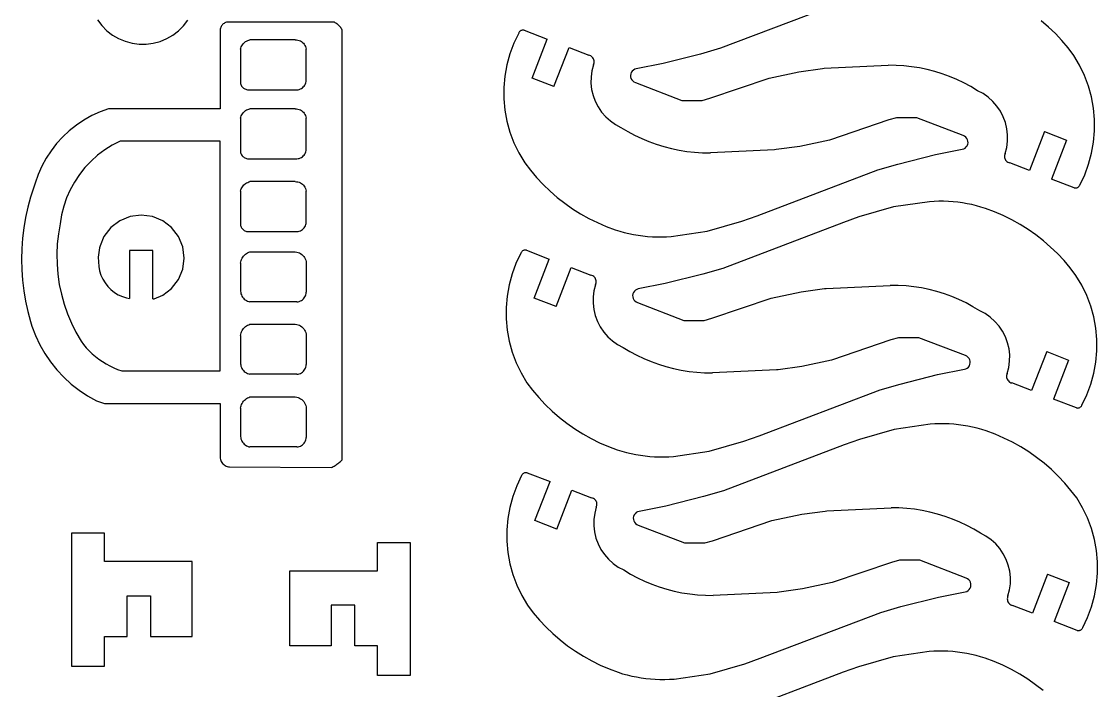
# Model space of a CAD drawing. Extents: x -3998 to 3998, y -3549 to 3549.
# Drawn here: x 1643 to 2331, y -626 to -198 of the extents above; entities that cross this region are included whole.
import ezdxf

# ---------------------------------------------------------------- set-up
doc = ezdxf.new("R2010")
doc.units = 0
doc.header["$MEASUREMENT"] = 0
doc.layers.get('0').update_dxf_attribs({"linetype": 'CONTINUOUS'})

msp = doc.modelspace()

# ---------------------------------------------------------------- linework, layer by layer
for p, q in [((2167.11, -185.4), (2089.92, -214.75)), ((1691.35, -196.63), (1694.12, -200.25)), ((1746.53, -200.29), (1749.3, -196.68)), ((1771.48, -199.51), (1771.11, -199.94)), ((1771.9, -199.12), (1771.48, -199.51)), ((1772.36, -198.78), (1771.9, -199.12)), ((1772.85, -198.49), (1772.36, -198.78)), ((1773.36, -198.25), (1772.85, -198.49)), ((1773.9, -198.07), (1773.36, -198.25)), ((1842.9, -198.07), (1773.9, -198.07)), ((1843.43, -198.35), (1842.9, -198.07)), ((1843.94, -198.66), (1843.43, -198.35)), ((1844.44, -199), (1843.94, -198.66)), ((1844.91, -199.36), (1844.44, -199)), ((1845.37, -199.75), (1844.91, -199.36)), ((2299.56, -201.14), (2294.95, -197.15)), ((1694.12, -200.25), (1697.34, -203.48)), ((1697.34, -203.48), (1700.96, -206.25)), ((1700.96, -206.25), (1704.9, -208.54)), ((1735.73, -208.56), (1739.68, -206.29)), ((1739.68, -206.29), (1743.3, -203.51)), ((1743.3, -203.51), (1746.53, -200.29)), ((1769.96, -202.51), (1769.9, -203.08)), ((1769.9, -203.08), (1769.9, -253.45)), ((1770.08, -201.95), (1769.96, -202.51)), ((1770.26, -201.41), (1770.08, -201.95)), ((1770.49, -200.89), (1770.26, -201.41)), ((1770.77, -200.4), (1770.49, -200.89)), ((1771.11, -199.94), (1770.77, -200.4)), ((1845.8, -200.16), (1845.37, -199.75)), ((1846.21, -200.6), (1845.8, -200.16)), ((1846.6, -201.06), (1846.21, -200.6)), ((1846.97, -201.53), (1846.6, -201.06)), ((1847.31, -202.03), (1846.97, -201.53)), ((1847.62, -202.54), (1847.31, -202.03)), ((1847.9, -203.07), (1847.62, -202.54)), ((1847.9, -478.07), (1847.9, -203.07)), ((1960.79, -205.02), (1957.67, -211.57)), ((1960.94, -204.69), (1960.79, -205.02)), ((1961.14, -204.38), (1960.94, -204.69)), ((1961.37, -204.1), (1961.14, -204.38)), ((1961.63, -203.85), (1961.37, -204.1)), ((1961.92, -203.63), (1961.63, -203.85)), ((1962.23, -203.44), (1961.92, -203.63)), ((1962.57, -203.3), (1962.23, -203.44)), ((1962.92, -203.2), (1962.57, -203.3)), ((1963.28, -203.14), (1962.92, -203.2)), ((1963.64, -203.12), (1963.28, -203.14)), ((1964, -203.15), (1963.64, -203.12)), ((1964.36, -203.23), (1964, -203.15)), ((1964.36, -203.23), (1978.98, -208.87)), ((2303.95, -205.37), (2299.56, -201.14)), ((2308.13, -209.81), (2303.95, -205.37)), ((1704.9, -208.54), (1709.11, -210.28)), ((1709.11, -210.28), (1713.52, -211.47)), ((1713.52, -211.47), (1718.04, -212.06)), ((1718.04, -212.06), (1722.59, -212.07)), ((1722.59, -212.07), (1727.11, -211.48)), ((1727.11, -211.48), (1731.52, -210.31)), ((1731.52, -210.31), (1735.73, -208.56)), ((1783.35, -213.89), (1783.68, -213.22)), ((1783.68, -213.22), (1784.07, -212.58)), ((1784.07, -212.58), (1784.51, -211.98)), ((1784.51, -211.98), (1785.02, -211.43)), ((1785.02, -211.43), (1785.57, -210.93)), ((1785.57, -210.93), (1786.17, -210.48)), ((1786.17, -210.48), (1786.81, -210.09)), ((1786.81, -210.09), (1787.48, -209.77)), ((1787.48, -209.77), (1788.18, -209.51)), ((1788.18, -209.51), (1788.9, -209.31)), ((1817.9, -209.31), (1788.9, -209.31)), ((1817.9, -209.31), (1818.74, -209.34)), ((1818.74, -209.34), (1819.57, -209.48)), ((1819.57, -209.48), (1820.38, -209.71)), ((1820.38, -209.71), (1821.15, -210.04)), ((1821.15, -210.04), (1821.88, -210.47)), ((1821.88, -210.47), (1822.55, -210.97)), ((1822.55, -210.97), (1823.15, -211.56)), ((1823.15, -211.56), (1823.68, -212.21)), ((1823.68, -212.21), (1824.13, -212.93)), ((1824.13, -212.93), (1824.48, -213.69)), ((1957.67, -211.57), (1955.14, -218.37)), ((1969.35, -233.79), (1978.98, -208.87)), ((2312.07, -214.47), (2308.13, -209.81)), ((1782.9, -215.31), (1783.09, -214.59)), ((1782.9, -215.31), (1782.9, -237.31)), ((1783.09, -214.59), (1783.35, -213.89)), ((1824.48, -213.69), (1824.74, -214.49)), ((1824.74, -214.49), (1824.9, -215.31)), ((1824.9, -235.31), (1824.9, -215.31)), ((1955.14, -218.37), (1953.24, -225.38)), ((1983.35, -239.19), (1992.97, -214.28)), ((1992.97, -214.28), (2005.61, -219.16)), ((2006.23, -219.34), (2005.61, -219.16)), ((2006.82, -219.62), (2006.23, -219.34)), ((2007.36, -219.98), (2006.82, -219.62)), ((2007.84, -220.42), (2007.36, -219.98)), ((2077.11, -218.4), (2053.08, -224.51)), ((2089.92, -214.75), (2077.11, -218.4)), ((2315.76, -219.31), (2312.07, -214.47)), ((2319.47, -225.55), (2315.76, -219.31)), ((1953.24, -225.38), (1951.96, -232.52)), ((2008.56, -225.26), (2007.56, -229.12)), ((2008.25, -220.93), (2007.84, -220.42)), ((2008.57, -221.49), (2008.25, -220.93)), ((2008.56, -225.26), (2008.8, -224.65)), ((2008.81, -222.09), (2008.57, -221.49)), ((2008.8, -224.65), (2008.95, -224.02)), ((2008.96, -222.72), (2008.81, -222.09)), ((2008.95, -224.02), (2009, -223.37)), ((2009, -223.37), (2008.96, -222.72)), ((2053.08, -224.51), (2035.91, -227.9)), ((2156.05, -227.55), (2197.05, -225.64)), ((2202.06, -225.71), (2197.05, -225.64)), ((2207.07, -226.01), (2202.06, -225.71)), ((2212.06, -226.55), (2207.07, -226.01)), ((2217.02, -227.34), (2212.06, -226.55)), ((2322.61, -232.09), (2319.47, -225.55)), ((1951.96, -232.52), (1951.32, -239.75)), ((1983.35, -239.19), (1969.35, -233.79)), ((2007.03, -233.08), (2006.98, -237.08)), ((2007.56, -229.12), (2007.03, -233.08)), ((2032.41, -231.09), (2032.24, -232.07)), ((2032.24, -232.07), (2032.29, -233.06)), ((2032.29, -233.06), (2032.55, -234.02)), ((2032.79, -230.17), (2032.41, -231.09)), ((2033.36, -229.35), (2032.79, -230.17)), ((2034.1, -228.69), (2033.36, -229.35)), ((2034.96, -228.19), (2034.1, -228.69)), ((2035.91, -227.9), (2034.96, -228.19)), ((2082.93, -246.72), (2120.91, -233.8)), ((2120.91, -233.8), (2139.92, -229.75)), ((2139.92, -229.75), (2154.96, -227.66)), ((2154.96, -227.66), (2156.05, -227.55)), ((2221.93, -228.36), (2217.02, -227.34)), ((2226.79, -229.61), (2221.93, -228.36)), ((2231.59, -231.1), (2226.79, -229.61)), ((2236.3, -232.81), (2231.59, -231.1)), ((2240.93, -234.75), (2236.3, -232.81)), ((2325.16, -238.89), (2322.61, -232.09)), ((1782.9, -237.31), (1783.07, -237.86)), ((1783.07, -237.86), (1783.3, -238.39)), ((1783.3, -238.39), (1783.58, -238.89)), ((1783.58, -238.89), (1783.92, -239.35)), ((1783.92, -239.35), (1784.31, -239.78)), ((1784.31, -239.78), (1784.73, -240.16)), ((1784.73, -240.16), (1785.2, -240.49)), ((1785.2, -240.49), (1785.7, -240.77)), ((1785.7, -240.77), (1786.23, -241)), ((1820.43, -241.05), (1821.15, -240.78)), ((1821.15, -240.78), (1821.84, -240.42)), ((1821.84, -240.42), (1822.48, -239.99)), ((1822.48, -239.99), (1823.06, -239.47)), ((1823.06, -239.47), (1823.57, -238.89)), ((1823.57, -238.89), (1824.01, -238.25)), ((1824.01, -238.25), (1824.37, -237.56)), ((1824.37, -237.56), (1824.64, -236.84)), ((1824.64, -236.84), (1824.82, -236.08)), ((1824.82, -236.08), (1824.9, -235.31)), ((1951.32, -239.75), (1951.33, -247)), ((2006.98, -237.08), (2007.42, -241.05)), ((2032.55, -234.02), (2033.02, -234.89)), ((2033.02, -234.89), (2033.66, -235.65)), ((2033.66, -235.65), (2034.46, -236.24)), ((2034.46, -236.24), (2035.37, -236.65)), ((2035.37, -236.65), (2065.01, -248.1)), ((2245.46, -236.91), (2240.93, -234.75)), ((2249.89, -239.28), (2245.46, -236.91)), ((2254.19, -241.86), (2249.89, -239.28)), ((2327.09, -245.89), (2325.16, -238.89)), ((1786.23, -241), (1786.78, -241.16)), ((1786.78, -241.16), (1787.34, -241.27)), ((1787.34, -241.27), (1787.92, -241.31)), ((1787.92, -241.31), (1818.9, -241.31)), ((1818.9, -241.31), (1819.67, -241.23)), ((1819.67, -241.23), (1820.43, -241.05)), ((1951.33, -247), (1951.99, -254.23)), ((2007.42, -241.05), (2008.34, -244.93)), ((2008.34, -244.93), (2009.72, -248.68)), ((2078.01, -248.1), (2082.93, -246.72)), ((2257.72, -243.74), (2254.19, -241.86)), ((2260.99, -246.03), (2257.72, -243.74)), ((2263.96, -248.7), (2260.99, -246.03)), ((2328.38, -253.03), (2327.09, -245.89)), ((1698.48, -253.45), (1693.05, -255.43)), ((1769.9, -253.45), (1698.48, -253.45)), ((1786.17, -254.61), (1786.81, -254.22)), ((1786.81, -254.22), (1787.48, -253.9)), ((1787.48, -253.9), (1788.18, -253.64)), ((1788.18, -253.64), (1788.9, -253.45)), ((1817.9, -253.45), (1788.9, -253.45)), ((1817.9, -253.45), (1818.74, -253.48)), ((1818.74, -253.48), (1819.57, -253.61)), ((1819.57, -253.61), (1820.38, -253.85)), ((1820.38, -253.85), (1821.15, -254.18)), ((1821.15, -254.18), (1821.88, -254.6)), ((1951.99, -254.23), (1953.29, -261.37)), ((2009.72, -248.68), (2011.55, -252.24)), ((2011.55, -252.24), (2013.79, -255.54)), ((2065.01, -248.1), (2078.01, -248.1)), ((2266.58, -251.71), (2263.96, -248.7)), ((2268.83, -255.02), (2266.58, -251.71)), ((2329.04, -260.25), (2328.38, -253.03)), ((1682.75, -260.67), (1677.95, -263.89)), ((1687.8, -257.84), (1682.75, -260.67)), ((1693.05, -255.43), (1687.8, -257.84)), ((1782.9, -259.45), (1783.09, -258.72)), ((1782.9, -259.45), (1782.9, -281.45)), ((1783.09, -258.72), (1783.35, -258.02)), ((1783.35, -258.02), (1783.68, -257.35)), ((1783.68, -257.35), (1784.07, -256.71)), ((1784.07, -256.71), (1784.51, -256.12)), ((1784.51, -256.12), (1785.02, -255.56)), ((1785.02, -255.56), (1785.57, -255.06)), ((1785.57, -255.06), (1786.17, -254.61)), ((1821.88, -254.6), (1822.55, -255.11)), ((1822.55, -255.11), (1823.15, -255.69)), ((1823.15, -255.69), (1823.68, -256.34)), ((1823.68, -256.34), (1824.13, -257.06)), ((1824.13, -257.06), (1824.48, -257.82)), ((1824.48, -257.82), (1824.74, -258.62)), ((1824.74, -258.62), (1824.9, -259.45)), ((1824.9, -279.45), (1824.9, -259.45)), ((1953.29, -261.37), (1955.21, -268.37)), ((2013.79, -255.54), (2016.41, -258.55)), ((2016.41, -258.55), (2019.38, -261.22)), ((2019.38, -261.22), (2022.66, -263.52)), ((2197.44, -260.54), (2159.46, -273.46)), ((2202.36, -259.16), (2197.44, -260.54)), ((2215.36, -259.16), (2202.36, -259.16)), ((2245.01, -270.61), (2215.36, -259.16)), ((2270.65, -258.57), (2268.83, -255.02)), ((2272.03, -262.32), (2270.65, -258.57)), ((2329.05, -267.51), (2329.04, -260.25)), ((1673.42, -267.49), (1669.2, -271.44)), ((1677.95, -263.89), (1673.42, -267.49)), ((2022.66, -263.52), (2026.18, -265.4)), ((2026.18, -265.4), (2030.48, -267.98)), ((2030.48, -267.98), (2034.91, -270.35)), ((2272.95, -266.21), (2272.03, -262.32)), ((2273.39, -270.18), (2272.95, -266.21)), ((2297.02, -268.07), (2287.4, -292.98)), ((2297.02, -268.07), (2311.02, -273.47)), ((2328.41, -274.74), (2329.05, -267.51)), ((1669.2, -271.44), (1665.31, -275.72)), ((1705.9, -274.07), (1700.86, -276.69)), ((1769.9, -274.07), (1705.9, -274.07)), ((1769.9, -421.07), (1769.9, -274.07)), ((1955.21, -268.37), (1957.76, -275.16)), ((1957.76, -275.16), (1960.9, -281.71)), ((2034.91, -270.35), (2039.44, -272.51)), ((2039.44, -272.51), (2044.07, -274.45)), ((2044.07, -274.45), (2048.78, -276.16)), ((2159.46, -273.46), (2140.45, -277.51)), ((2245.91, -271.01), (2245.01, -270.61)), ((2246.71, -271.61), (2245.91, -271.01)), ((2247.36, -272.36), (2246.71, -271.61)), ((2247.82, -273.24), (2247.36, -272.36)), ((2248.08, -274.2), (2247.82, -273.24)), ((2247.96, -276.17), (2248.13, -275.19)), ((2248.13, -275.19), (2248.08, -274.2)), ((2272.81, -278.14), (2273.34, -274.18)), ((2273.34, -274.18), (2273.39, -270.18)), ((2311.02, -273.47), (2301.39, -298.38)), ((2327.14, -281.88), (2328.41, -274.74)), ((1661.77, -280.29), (1658.61, -285.14)), ((1665.31, -275.72), (1661.77, -280.29)), ((1696.06, -279.73), (1691.53, -283.16)), ((1700.86, -276.69), (1696.06, -279.73)), ((1782.9, -281.45), (1783.07, -281.99)), ((1783.07, -281.99), (1783.3, -282.52)), ((1824.01, -282.39), (1824.37, -281.7)), ((1824.37, -281.7), (1824.64, -280.97)), ((1824.64, -280.97), (1824.82, -280.22)), ((1824.82, -280.22), (1824.9, -279.45)), ((1960.9, -281.71), (1964.61, -287.94)), ((2048.78, -276.16), (2053.58, -277.65)), ((2053.58, -277.65), (2058.44, -278.9)), ((2058.44, -278.9), (2063.35, -279.92)), ((2063.35, -279.92), (2068.31, -280.7)), ((2068.31, -280.7), (2073.3, -281.25)), ((2073.3, -281.25), (2078.31, -281.55)), ((2078.31, -281.55), (2083.33, -281.61)), ((2124.32, -279.7), (2083.33, -281.61)), ((2125.41, -279.59), (2124.32, -279.7)), ((2140.45, -277.51), (2125.41, -279.59)), ((2227.29, -282.75), (2244.46, -279.36)), ((2244.46, -279.36), (2245.41, -279.06)), ((2245.41, -279.06), (2246.27, -278.57)), ((2246.27, -278.57), (2247.01, -277.9)), ((2247.01, -277.9), (2247.58, -277.09)), ((2247.58, -277.09), (2247.96, -276.17)), ((2271.81, -282), (2271.57, -282.6)), ((2271.81, -282), (2272.81, -278.14)), ((2325.23, -288.88), (2327.14, -281.88)), ((1658.61, -285.14), (1655.85, -290.22)), ((1687.3, -286.97), (1683.41, -291.11)), ((1691.53, -283.16), (1687.3, -286.97)), ((1783.3, -282.52), (1783.58, -283.02)), ((1783.58, -283.02), (1783.92, -283.48)), ((1783.92, -283.48), (1784.31, -283.91)), ((1784.31, -283.91), (1784.73, -284.29)), ((1784.73, -284.29), (1785.2, -284.62)), ((1785.2, -284.62), (1785.7, -284.91)), ((1785.7, -284.91), (1786.23, -285.13)), ((1786.23, -285.13), (1786.78, -285.3)), ((1786.78, -285.3), (1787.34, -285.4)), ((1787.34, -285.4), (1787.92, -285.45)), ((1787.92, -285.45), (1818.9, -285.45)), ((1818.9, -285.45), (1819.67, -285.36)), ((1819.67, -285.36), (1820.43, -285.18)), ((1820.43, -285.18), (1821.15, -284.91)), ((1821.15, -284.91), (1821.84, -284.56)), ((1821.84, -284.56), (1822.48, -284.12)), ((1822.48, -284.12), (1823.06, -283.61)), ((1823.06, -283.61), (1823.57, -283.03)), ((1823.57, -283.03), (1824.01, -282.39)), ((1964.61, -287.94), (1968.31, -292.79)), ((2190.45, -292.51), (2203.26, -288.86)), ((2203.26, -288.86), (2227.29, -282.75)), ((2271.42, -283.24), (2271.37, -283.88)), ((2271.37, -283.88), (2271.42, -284.53)), ((2271.57, -282.6), (2271.42, -283.24)), ((2271.42, -284.53), (2271.56, -285.17)), ((2271.56, -285.17), (2271.8, -285.77)), ((2271.8, -285.77), (2272.12, -286.33)), ((2272.12, -286.33), (2272.53, -286.84)), ((2272.53, -286.84), (2273.01, -287.28)), ((2273.01, -287.28), (2273.55, -287.64)), ((2273.55, -287.64), (2274.14, -287.91)), ((2274.14, -287.91), (2274.76, -288.1)), ((2287.4, -292.98), (2274.76, -288.1)), ((2322.7, -295.69), (2325.23, -288.88)), ((1653.51, -295.51), (1651.6, -300.97)), ((1655.85, -290.22), (1653.51, -295.51)), ((1679.89, -295.57), (1676.75, -300.3)), ((1683.41, -291.11), (1679.89, -295.57)), ((1968.31, -292.79), (1972.25, -297.44)), ((2113.26, -321.86), (2190.45, -292.51)), ((2319.58, -302.24), (2322.7, -295.69)), ((1651.6, -300.97), (1648.6, -309.97)), ((1676.75, -300.3), (1674.02, -305.29)), ((1784.51, -302.73), (1785.02, -302.18)), ((1785.02, -302.18), (1785.57, -301.68)), ((1785.57, -301.68), (1786.17, -301.23)), ((1786.17, -301.23), (1786.81, -300.84)), ((1786.81, -300.84), (1787.48, -300.52)), ((1787.48, -300.52), (1788.18, -300.26)), ((1788.18, -300.26), (1788.9, -300.07)), ((1817.9, -300.07), (1788.9, -300.07)), ((1817.9, -300.07), (1818.74, -300.1)), ((1818.74, -300.1), (1819.57, -300.23)), ((1819.57, -300.23), (1820.38, -300.47)), ((1820.38, -300.47), (1821.15, -300.8)), ((1821.15, -300.8), (1821.88, -301.22)), ((1821.88, -301.22), (1822.55, -301.73)), ((1822.55, -301.73), (1823.15, -302.31)), ((1823.15, -302.31), (1823.68, -302.96)), ((1972.25, -297.44), (1976.42, -301.89)), ((1976.42, -301.89), (1980.81, -306.12)), ((2316.01, -304.03), (2301.39, -298.38)), ((2319.23, -302.88), (2319.43, -302.57)), ((2319.43, -302.57), (2319.58, -302.24)), ((1674.02, -305.29), (1671.72, -310.49)), ((1782.9, -306.07), (1783.09, -305.34)), ((1782.9, -306.07), (1782.9, -328.07)), ((1783.09, -305.34), (1783.35, -304.64)), ((1783.35, -304.64), (1783.68, -303.97)), ((1783.68, -303.97), (1784.07, -303.33)), ((1784.07, -303.33), (1784.51, -302.73)), ((1823.68, -302.96), (1824.13, -303.68)), ((1824.13, -303.68), (1824.48, -304.44)), ((1824.48, -304.44), (1824.74, -305.24)), ((1824.74, -305.24), (1824.9, -306.07)), ((1824.9, -326.07), (1824.9, -306.07)), ((1980.81, -306.12), (1985.42, -310.11)), ((2316.01, -304.03), (2316.37, -304.1)), ((2316.37, -304.1), (2316.73, -304.13)), ((2316.73, -304.13), (2317.1, -304.12)), ((2317.1, -304.12), (2317.46, -304.06)), ((2317.46, -304.06), (2317.8, -303.96)), ((2317.8, -303.96), (2318.14, -303.81)), ((2318.14, -303.81), (2318.45, -303.63)), ((2318.45, -303.63), (2318.74, -303.41)), ((2318.74, -303.41), (2319.01, -303.16)), ((2319.01, -303.16), (2319.23, -302.88)), ((1646.86, -316.46), (1645.42, -323.03)), ((1648.6, -309.97), (1646.86, -316.46)), ((1669.87, -315.86), (1668.47, -321.37)), ((1671.72, -310.49), (1669.87, -315.86)), ((1985.42, -310.11), (1990.22, -313.87)), ((1990.22, -313.87), (1995.21, -317.37)), ((2200.46, -316.27), (2178.28, -322.69)), ((2223.38, -312.89), (2200.46, -316.27)), ((2226.41, -312.71), (2223.38, -312.89)), ((2229.44, -312.62), (2226.41, -312.71)), ((2232.48, -312.64), (2229.44, -312.62)), ((2235.51, -312.75), (2232.48, -312.64)), ((2238.53, -312.96), (2235.51, -312.75)), ((2241.55, -313.28), (2238.53, -312.96)), ((2244.55, -313.69), (2241.55, -313.28)), ((2247.54, -314.19), (2244.55, -313.69)), ((2250.51, -314.8), (2247.54, -314.19)), ((2253.46, -315.5), (2250.51, -314.8)), ((2256.39, -316.3), (2253.46, -315.5)), ((2259.28, -317.19), (2256.39, -316.3)), ((1645.42, -323.03), (1644.31, -329.66)), ((1668.47, -321.37), (1667.55, -326.98)), ((1712.28, -322.39), (1705.65, -325.13)), ((1719.4, -321.45), (1712.28, -322.39)), ((1726.52, -322.39), (1719.4, -321.45)), ((1733.15, -325.13), (1726.52, -322.39)), ((1995.21, -317.37), (2000.37, -320.62)), ((2000.37, -320.62), (2005.69, -323.6)), ((2103.46, -325.36), (2113.26, -321.86)), ((2178.28, -322.69), (2168.48, -326.19)), ((2265, -319.32), (2259.28, -317.19)), ((2270.59, -321.74), (2265, -319.32)), ((2276.06, -324.44), (2270.59, -321.74)), ((1644.31, -329.66), (1643.51, -336.34)), ((1667.55, -326.98), (1666.44, -333.39)), ((1699.96, -329.5), (1695.59, -335.2)), ((1705.65, -325.13), (1699.96, -329.5)), ((1738.85, -329.5), (1733.15, -325.13)), ((1743.22, -335.2), (1738.85, -329.5)), ((1782.9, -328.07), (1783.07, -328.61)), ((1783.07, -328.61), (1783.3, -329.14)), ((1783.3, -329.14), (1783.58, -329.64)), ((1783.58, -329.64), (1783.92, -330.1)), ((1783.92, -330.1), (1784.31, -330.53)), ((1822.48, -330.74), (1823.06, -330.23)), ((1823.06, -330.23), (1823.57, -329.64)), ((1823.57, -329.64), (1824.01, -329.01)), ((1824.01, -329.01), (1824.37, -328.32)), ((1824.37, -328.32), (1824.64, -327.59)), ((1824.64, -327.59), (1824.82, -326.84)), ((1824.82, -326.84), (1824.9, -326.07)), ((2005.69, -323.6), (2011.15, -326.3)), ((2011.15, -326.3), (2016.75, -328.72)), ((2016.75, -328.72), (2022.46, -330.86)), ((2081.28, -331.77), (2103.46, -325.36)), ((2168.48, -326.19), (2091.3, -355.54)), ((2281.38, -327.42), (2276.06, -324.44)), ((2286.54, -330.67), (2281.38, -327.42)), ((1643.51, -336.34), (1643.02, -343.05)), ((1666.44, -333.39), (1665.74, -339.86)), ((1695.59, -335.2), (1693.11, -341.19)), ((1745.96, -341.83), (1743.22, -335.2)), ((1784.31, -330.53), (1784.73, -330.91)), ((1784.73, -330.91), (1785.2, -331.24)), ((1785.2, -331.24), (1785.7, -331.53)), ((1785.7, -331.53), (1786.23, -331.75)), ((1786.23, -331.75), (1786.78, -331.92)), ((1786.78, -331.92), (1787.34, -332.02)), ((1787.34, -332.02), (1787.92, -332.07)), ((1787.92, -332.07), (1818.9, -332.07)), ((1818.9, -332.07), (1819.67, -331.98)), ((1819.67, -331.98), (1820.43, -331.8)), ((1820.43, -331.8), (1821.15, -331.53)), ((1821.15, -331.53), (1821.84, -331.18)), ((1821.84, -331.18), (1822.48, -330.74)), ((2022.46, -330.86), (2025.36, -331.75)), ((2025.36, -331.75), (2028.28, -332.54)), ((2028.28, -332.54), (2031.23, -333.25)), ((2031.23, -333.25), (2034.21, -333.85)), ((2034.21, -333.85), (2037.2, -334.36)), ((2037.2, -334.36), (2040.2, -334.77)), ((2040.2, -334.77), (2043.22, -335.08)), ((2043.22, -335.08), (2046.24, -335.29)), ((2046.24, -335.29), (2049.27, -335.41)), ((2049.27, -335.41), (2052.3, -335.42)), ((2052.3, -335.42), (2055.33, -335.34)), ((2055.33, -335.34), (2058.36, -335.16)), ((2058.36, -335.16), (2081.28, -331.77)), ((2291.53, -334.18), (2286.54, -330.67)), ((2296.33, -337.93), (2291.53, -334.18)), ((1643.02, -343.05), (1642.86, -349.77)), ((1665.74, -339.86), (1665.44, -346.37)), ((1692.75, -342.48), (1691.97, -348.44)), ((1692.78, -342.35), (1692.75, -342.48)), ((1693.11, -341.19), (1692.78, -342.35)), ((1746.9, -348.95), (1745.96, -341.83)), ((1964.29, -343.98), (1963.94, -344.09)), ((1964.65, -343.93), (1964.29, -343.98)), ((1965.01, -343.91), (1964.65, -343.93)), ((1965.38, -343.94), (1965.01, -343.91)), ((1965.73, -344.01), (1965.38, -343.94)), ((2300.93, -341.93), (2296.33, -337.93)), ((2305.33, -346.15), (2300.93, -341.93)), ((1642.86, -349.77), (1643.02, -356.49)), ((1665.44, -346.37), (1665.56, -352.87)), ((1691.97, -348.44), (1692, -351.43)), ((1726.9, -344.07), (1711.9, -344.07)), ((1711.9, -344.07), (1711.9, -374.87)), ((1726.9, -375.07), (1726.9, -344.07)), ((1745.96, -356.07), (1746.9, -348.95)), ((1783.04, -351.37), (1783.26, -350.58)), ((1783.26, -350.58), (1783.55, -349.81)), ((1783.55, -349.81), (1783.91, -349.07)), ((1783.91, -349.07), (1784.35, -348.37)), ((1784.35, -348.37), (1784.84, -347.71)), ((1784.84, -347.71), (1785.4, -347.1)), ((1785.4, -347.1), (1786.01, -346.55)), ((1786.01, -346.55), (1786.68, -346.06)), ((1786.68, -346.06), (1787.38, -345.64)), ((1787.38, -345.64), (1788.13, -345.28)), ((1788.13, -345.28), (1788.9, -345)), ((1788.9, -345), (1817.9, -345)), ((1817.9, -345), (1818.81, -345.12)), ((1818.81, -345.12), (1819.69, -345.34)), ((1819.69, -345.34), (1820.55, -345.68)), ((1820.55, -345.68), (1821.35, -346.11)), ((1821.35, -346.11), (1822.1, -346.64)), ((1822.1, -346.64), (1822.78, -347.25)), ((1822.78, -347.25), (1823.37, -347.94)), ((1823.37, -347.94), (1823.88, -348.7)), ((1823.88, -348.7), (1824.29, -349.52)), ((1824.29, -349.52), (1824.6, -350.38)), ((1824.6, -350.38), (1824.81, -351.27)), ((1962.17, -345.81), (1959.04, -352.36)), ((1962.32, -345.48), (1962.17, -345.81)), ((1962.51, -345.17), (1962.32, -345.48)), ((1962.74, -344.88), (1962.51, -345.17)), ((1963, -344.63), (1962.74, -344.88)), ((1963.29, -344.41), (1963, -344.63)), ((1963.61, -344.23), (1963.29, -344.41)), ((1963.94, -344.09), (1963.61, -344.23)), ((1965.73, -344.01), (1980.35, -349.66)), ((1970.73, -374.57), (1980.35, -349.66)), ((2309.5, -350.6), (2305.33, -346.15)), ((2313.44, -355.25), (2309.5, -350.6)), ((1643.02, -356.49), (1643.51, -363.2)), ((1665.56, -352.87), (1666.09, -359.36)), ((1692, -351.43), (1692.2, -354.29)), ((1692.2, -354.29), (1692.75, -357.1)), ((1692.75, -357.1), (1693.62, -359.82)), ((1743.22, -362.7), (1745.96, -356.07)), ((1782.9, -352.18), (1783.04, -351.37)), ((1782.9, -352.18), (1782.9, -370.25)), ((1824.81, -351.27), (1824.9, -352.18)), ((1824.9, -352.18), (1824.9, -370.84)), ((1959.04, -352.36), (1956.52, -359.16)), ((1984.72, -379.98), (1994.34, -355.06)), ((1994.34, -355.06), (2006.98, -359.95)), ((2091.3, -355.54), (2078.48, -359.19)), ((2317.14, -360.1), (2313.44, -355.25)), ((1643.51, -363.2), (1644.31, -369.88)), ((1666.09, -359.36), (1667.03, -365.8)), ((1693.62, -359.82), (1694.81, -362.43)), ((1694.81, -362.43), (1696.3, -364.87)), ((1738.85, -368.4), (1743.22, -362.7)), ((1956.52, -359.16), (1954.61, -366.16)), ((2007.61, -360.13), (2006.98, -359.95)), ((2008.19, -360.41), (2007.61, -360.13)), ((2008.73, -360.77), (2008.19, -360.41)), ((2009.21, -361.21), (2008.73, -360.77)), ((2009.62, -361.71), (2009.21, -361.21)), ((2009.95, -362.27), (2009.62, -361.71)), ((2010.19, -362.88), (2009.95, -362.27)), ((2010.33, -363.51), (2010.19, -362.88)), ((2010.38, -364.16), (2010.33, -363.51)), ((2010.33, -364.81), (2010.38, -364.16)), ((2078.48, -359.19), (2054.45, -365.29)), ((2320.85, -366.34), (2317.14, -360.1)), ((1644.31, -369.88), (1645.42, -376.51)), ((1667.03, -365.8), (1668.37, -372.17)), ((1696.3, -364.87), (1698.06, -367.13)), ((1698.06, -367.13), (1700.08, -369.16)), ((1700.08, -369.16), (1702.33, -370.93)), ((1702.33, -370.93), (1704.77, -372.43)), ((1733.15, -372.77), (1738.85, -368.4)), ((1782.9, -370.25), (1783.01, -371.05)), ((1783.01, -371.05), (1783.2, -371.84)), ((1824.83, -371.62), (1824.9, -370.84)), ((1954.61, -366.16), (1953.33, -373.31)), ((2008.93, -369.91), (2008.4, -373.87)), ((2009.94, -366.04), (2008.93, -369.91)), ((2009.94, -366.04), (2010.18, -365.44)), ((2010.18, -365.44), (2010.33, -364.81)), ((2034.16, -370.95), (2033.78, -371.87)), ((2034.74, -370.14), (2034.16, -370.95)), ((2035.47, -369.47), (2034.74, -370.14)), ((2036.33, -368.98), (2035.47, -369.47)), ((2037.28, -368.69), (2036.33, -368.98)), ((2054.45, -365.29), (2037.28, -368.69)), ((2122.28, -374.59), (2141.3, -370.54)), ((2141.3, -370.54), (2156.34, -368.45)), ((2156.34, -368.45), (2157.43, -368.34)), ((2157.43, -368.34), (2198.42, -366.43)), ((2203.44, -366.49), (2198.42, -366.43)), ((2208.45, -366.8), (2203.44, -366.49)), ((2213.44, -367.34), (2208.45, -366.8)), ((2218.39, -368.12), (2213.44, -367.34)), ((2223.31, -369.14), (2218.39, -368.12)), ((2228.17, -370.4), (2223.31, -369.14)), ((2232.96, -371.88), (2228.17, -370.4)), ((2323.99, -372.88), (2320.85, -366.34)), ((1645.42, -376.51), (1646.86, -383.08)), ((1668.37, -372.17), (1670.11, -378.44)), ((1704.77, -372.43), (1707.37, -373.63)), ((1707.37, -373.63), (1710.09, -374.51)), ((1710.09, -374.51), (1711.9, -374.87)), ((1726.9, -375.07), (1727.6, -375.07)), ((1727.6, -375.07), (1733.15, -372.77)), ((1783.2, -371.84), (1783.48, -372.6)), ((1783.48, -372.6), (1783.83, -373.33)), ((1783.83, -373.33), (1784.27, -374.01)), ((1784.27, -374.01), (1784.77, -374.64)), ((1784.77, -374.64), (1785.34, -375.21)), ((1785.34, -375.21), (1785.97, -375.72)), ((1785.97, -375.72), (1786.65, -376.16)), ((1786.65, -376.16), (1787.37, -376.52)), ((1787.37, -376.52), (1788.13, -376.8)), ((1788.13, -376.8), (1788.92, -377)), ((1818.9, -377), (1788.92, -377)), ((1818.9, -377), (1819.68, -376.91)), ((1819.68, -376.91), (1820.44, -376.71)), ((1820.44, -376.71), (1821.18, -376.43)), ((1821.18, -376.43), (1821.87, -376.06)), ((1821.87, -376.06), (1822.51, -375.61)), ((1822.51, -375.61), (1823.09, -375.08)), ((1823.09, -375.08), (1823.6, -374.48)), ((1823.6, -374.48), (1824.04, -373.83)), ((1824.04, -373.83), (1824.39, -373.13)), ((1824.39, -373.13), (1824.66, -372.39)), ((1824.66, -372.39), (1824.83, -371.62)), ((1953.33, -373.31), (1952.7, -380.53)), ((1984.72, -379.98), (1970.73, -374.57)), ((2008.4, -373.87), (2008.36, -377.86)), ((2008.36, -377.86), (2008.8, -381.83)), ((2033.78, -371.87), (2033.61, -372.85)), ((2033.61, -372.85), (2033.66, -373.84)), ((2033.66, -373.84), (2033.92, -374.8)), ((2033.92, -374.8), (2034.39, -375.68)), ((2034.39, -375.68), (2035.04, -376.44)), ((2035.04, -376.44), (2035.83, -377.03)), ((2035.83, -377.03), (2036.74, -377.44)), ((2036.74, -377.44), (2066.38, -388.89)), ((2084.31, -387.5), (2122.28, -374.59)), ((2237.68, -373.6), (2232.96, -371.88)), ((2242.31, -375.54), (2237.68, -373.6)), ((2246.84, -377.69), (2242.31, -375.54)), ((2251.26, -380.07), (2246.84, -377.69)), ((2326.53, -379.68), (2323.99, -372.88)), ((1646.86, -383.08), (1648.6, -389.57)), ((1670.11, -378.44), (1672.24, -384.59)), ((1672.24, -384.59), (1674.76, -390.6)), ((1952.7, -380.53), (1952.71, -387.79)), ((2008.8, -381.83), (2009.72, -385.72)), ((2255.56, -382.65), (2251.26, -380.07)), ((2259.09, -384.53), (2255.56, -382.65)), ((2262.36, -386.82), (2259.09, -384.53)), ((2328.46, -386.67), (2326.53, -379.68)), ((1648.6, -389.57), (1649.47, -392.54)), ((1674.76, -390.6), (1677.65, -396.43)), ((1786.68, -392.37), (1787.38, -391.94)), ((1787.38, -391.94), (1788.13, -391.59)), ((1788.13, -391.59), (1788.9, -391.31)), ((1788.9, -391.31), (1817.9, -391.31)), ((1817.9, -391.31), (1818.81, -391.42)), ((1818.81, -391.42), (1819.69, -391.65)), ((1819.69, -391.65), (1820.55, -391.98)), ((1820.55, -391.98), (1821.35, -392.41)), ((1952.71, -387.79), (1953.36, -395.02)), ((2009.72, -385.72), (2011.1, -389.47)), ((2011.1, -389.47), (2012.92, -393.02)), ((2066.38, -388.89), (2079.38, -388.89)), ((2079.38, -388.89), (2084.31, -387.5)), ((2265.33, -389.49), (2262.36, -386.82)), ((2267.96, -392.5), (2265.33, -389.49)), ((2329.76, -393.81), (2328.46, -386.67)), ((1649.47, -392.54), (1651.78, -398.59)), ((1651.78, -398.59), (1654.55, -404.44)), ((1677.65, -396.43), (1680.9, -402.07)), ((1782.9, -398.49), (1783.04, -397.68)), ((1782.9, -398.49), (1782.9, -416.56)), ((1783.04, -397.68), (1783.26, -396.88)), ((1783.26, -396.88), (1783.55, -396.11)), ((1783.55, -396.11), (1783.91, -395.37)), ((1783.91, -395.37), (1784.35, -394.67)), ((1784.35, -394.67), (1784.84, -394.01)), ((1784.84, -394.01), (1785.4, -393.41)), ((1785.4, -393.41), (1786.01, -392.86)), ((1786.01, -392.86), (1786.68, -392.37)), ((1821.35, -392.41), (1822.1, -392.94)), ((1822.1, -392.94), (1822.78, -393.56)), ((1822.78, -393.56), (1823.37, -394.25)), ((1823.37, -394.25), (1823.88, -395.01)), ((1823.88, -395.01), (1824.29, -395.83)), ((1824.29, -395.83), (1824.6, -396.69)), ((1824.6, -396.69), (1824.81, -397.58)), ((1824.81, -397.58), (1824.9, -398.49)), ((1824.9, -398.49), (1824.9, -417.14)), ((1953.36, -395.02), (1954.66, -402.16)), ((2012.92, -393.02), (2015.16, -396.33)), ((2015.16, -396.33), (2017.79, -399.34)), ((2270.2, -395.81), (2267.96, -392.5)), ((2272.02, -399.36), (2270.2, -395.81)), ((2330.41, -401.04), (2329.76, -393.81)), ((1654.55, -404.44), (1657.76, -410.06)), ((1680.9, -402.07), (1682.54, -404.25)), ((1682.54, -404.25), (1684.3, -406.34)), ((1954.66, -402.16), (1956.59, -409.15)), ((2017.79, -399.34), (2020.76, -402.01)), ((2020.76, -402.01), (2024.03, -404.3)), ((2024.03, -404.3), (2027.56, -406.18)), ((2198.81, -401.33), (2160.84, -414.24)), ((2203.74, -399.94), (2198.81, -401.33)), ((2216.74, -399.94), (2203.74, -399.94)), ((2246.38, -411.39), (2216.74, -399.94)), ((2273.41, -403.11), (2272.02, -399.36)), ((2274.32, -407), (2273.41, -403.11)), ((2330.42, -408.3), (2330.41, -401.04)), ((1657.76, -410.06), (1661.4, -415.41)), ((1684.3, -406.34), (1686.16, -408.33)), ((1686.16, -408.33), (1688.13, -410.22)), ((1688.13, -410.22), (1690.2, -412.01)), ((1690.2, -412.01), (1692.36, -413.68)), ((1956.59, -409.15), (1959.13, -415.95)), ((2027.56, -406.18), (2031.86, -408.76)), ((2031.86, -408.76), (2036.28, -411.14)), ((2036.28, -411.14), (2040.81, -413.29)), ((2247.29, -411.8), (2246.38, -411.39)), ((2248.08, -412.39), (2247.29, -411.8)), ((2248.73, -413.15), (2248.08, -412.39)), ((2274.76, -410.97), (2274.32, -407)), ((2274.72, -414.96), (2274.76, -410.97)), ((2298.4, -408.85), (2288.78, -433.76)), ((2298.4, -408.85), (2312.39, -414.26)), ((2329.79, -415.52), (2330.42, -408.3)), ((1661.4, -415.41), (1665.44, -420.47)), ((1692.36, -413.68), (1694.61, -415.23)), ((1694.61, -415.23), (1696.94, -416.66)), ((1696.94, -416.66), (1699.34, -417.96)), ((1699.34, -417.96), (1701.8, -419.13)), ((1701.8, -419.13), (1704.33, -420.17)), ((1782.9, -416.56), (1783.01, -417.36)), ((1783.01, -417.36), (1783.2, -418.14)), ((1783.2, -418.14), (1783.48, -418.9)), ((1783.48, -418.9), (1783.83, -419.63)), ((1783.83, -419.63), (1784.27, -420.31)), ((1824.04, -420.14), (1824.39, -419.43)), ((1824.39, -419.43), (1824.66, -418.69)), ((1824.66, -418.69), (1824.83, -417.93)), ((1824.83, -417.93), (1824.9, -417.14)), ((1959.13, -415.95), (1962.27, -422.49)), ((2040.81, -413.29), (2045.44, -415.23)), ((2045.44, -415.23), (2050.16, -416.95)), ((2050.16, -416.95), (2054.95, -418.43)), ((2054.95, -418.43), (2059.81, -419.69)), ((2059.81, -419.69), (2064.73, -420.71)), ((2141.82, -418.29), (2126.78, -420.38)), ((2160.84, -414.24), (2141.82, -418.29)), ((2246.79, -419.85), (2247.65, -419.36)), ((2247.65, -419.36), (2248.38, -418.69)), ((2248.38, -418.69), (2248.96, -417.88)), ((2249.2, -414.03), (2248.73, -413.15)), ((2248.96, -417.88), (2249.34, -416.96)), ((2249.46, -414.99), (2249.2, -414.03)), ((2249.34, -416.96), (2249.51, -415.98)), ((2249.51, -415.98), (2249.46, -414.99)), ((2273.18, -422.79), (2274.19, -418.92)), ((2274.19, -418.92), (2274.72, -414.96)), ((2312.39, -414.26), (2302.77, -439.17)), ((2328.51, -422.67), (2329.79, -415.52)), ((1665.44, -420.47), (1669.87, -425.19)), ((1669.87, -425.19), (1674.64, -429.56)), ((1704.33, -420.17), (1706.91, -421.07)), ((1706.91, -421.07), (1769.9, -421.07)), ((1784.27, -420.31), (1784.77, -420.95)), ((1784.77, -420.95), (1785.34, -421.52)), ((1785.34, -421.52), (1785.97, -422.03)), ((1785.97, -422.03), (1786.65, -422.47)), ((1786.65, -422.47), (1787.37, -422.83)), ((1787.37, -422.83), (1788.13, -423.11)), ((1788.13, -423.11), (1788.92, -423.31)), ((1818.9, -423.31), (1788.92, -423.31)), ((1818.9, -423.31), (1819.68, -423.21)), ((1819.68, -423.21), (1820.44, -423.02)), ((1820.44, -423.02), (1821.18, -422.74)), ((1821.18, -422.74), (1821.87, -422.37)), ((1821.87, -422.37), (1822.51, -421.91)), ((1822.51, -421.91), (1823.09, -421.38)), ((1823.09, -421.38), (1823.6, -420.79)), ((1823.6, -420.79), (1824.04, -420.14)), ((1962.27, -422.49), (1965.98, -428.73)), ((2064.73, -420.71), (2069.68, -421.49)), ((2069.68, -421.49), (2074.67, -422.03)), ((2074.67, -422.03), (2079.68, -422.34)), ((2079.68, -422.34), (2084.7, -422.4)), ((2125.69, -420.49), (2084.7, -422.4)), ((2126.78, -420.38), (2125.69, -420.49)), ((2204.64, -429.64), (2228.67, -423.54)), ((2228.67, -423.54), (2245.84, -420.14)), ((2245.84, -420.14), (2246.79, -419.85)), ((2272.79, -424.02), (2272.74, -424.67)), ((2272.74, -424.67), (2272.79, -425.32)), ((2272.94, -423.39), (2272.79, -424.02)), ((2272.79, -425.32), (2272.93, -425.95)), ((2272.93, -425.95), (2273.17, -426.56)), ((2273.18, -422.79), (2272.94, -423.39)), ((2273.17, -426.56), (2273.5, -427.12)), ((2326.6, -429.67), (2328.51, -422.67)), ((1674.64, -429.56), (1679.75, -433.54)), ((1965.98, -428.73), (1969.68, -433.58)), ((2114.64, -462.64), (2191.82, -433.29)), ((2191.82, -433.29), (2204.64, -429.64)), ((2273.5, -427.12), (2273.91, -427.62)), ((2273.91, -427.62), (2274.39, -428.06)), ((2274.39, -428.06), (2274.93, -428.42)), ((2274.93, -428.42), (2275.51, -428.7)), ((2275.51, -428.7), (2276.14, -428.88)), ((2288.78, -433.76), (2276.14, -428.88)), ((2324.08, -436.47), (2326.6, -429.67)), ((1679.75, -433.54), (1685.14, -437.12)), ((1685.14, -437.12), (1690.8, -440.27)), ((1690.8, -440.27), (1695.82, -442.07)), ((1784.84, -440.56), (1785.4, -439.95)), ((1785.4, -439.95), (1786.01, -439.4)), ((1786.01, -439.4), (1786.68, -438.91)), ((1786.68, -438.91), (1787.38, -438.49)), ((1787.38, -438.49), (1788.13, -438.13)), ((1788.13, -438.13), (1788.9, -437.85)), ((1788.9, -437.85), (1817.9, -437.85)), ((1817.9, -437.85), (1818.81, -437.97)), ((1818.81, -437.97), (1819.69, -438.19)), ((1819.69, -438.19), (1820.55, -438.52)), ((1820.55, -438.52), (1821.35, -438.96)), ((1821.35, -438.96), (1822.1, -439.49)), ((1822.1, -439.49), (1822.78, -440.1)), ((1822.78, -440.1), (1823.37, -440.79)), ((1969.68, -433.58), (1973.62, -438.23)), ((1973.62, -438.23), (1977.79, -442.68)), ((2317.39, -444.82), (2302.77, -439.17)), ((2320.96, -443.02), (2324.08, -436.47)), ((1695.82, -442.07), (1769.9, -442.07)), ((1769.9, -442.07), (1769.9, -477.05)), ((1782.9, -445.03), (1783.04, -444.22)), ((1782.9, -445.03), (1782.9, -463.1)), ((1783.04, -444.22), (1783.26, -443.42)), ((1783.26, -443.42), (1783.55, -442.65)), ((1783.55, -442.65), (1783.91, -441.92)), ((1783.91, -441.92), (1784.35, -441.21)), ((1784.35, -441.21), (1784.84, -440.56)), ((1823.37, -440.79), (1823.88, -441.55)), ((1823.88, -441.55), (1824.29, -442.37)), ((1824.29, -442.37), (1824.6, -443.23)), ((1824.6, -443.23), (1824.81, -444.12)), ((1824.81, -444.12), (1824.9, -445.03)), ((1824.9, -445.03), (1824.9, -463.69)), ((1977.79, -442.68), (1982.19, -446.9)), ((1982.19, -446.9), (1986.79, -450.9)), ((2317.39, -444.82), (2317.74, -444.89)), ((2317.74, -444.89), (2318.11, -444.92)), ((2318.11, -444.92), (2318.47, -444.9)), ((2318.47, -444.9), (2318.83, -444.85)), ((2318.83, -444.85), (2319.18, -444.74)), ((2319.18, -444.74), (2319.51, -444.6)), ((2319.51, -444.6), (2319.83, -444.42)), ((2319.83, -444.42), (2320.12, -444.2)), ((2320.12, -444.2), (2320.38, -443.95)), ((2320.38, -443.95), (2320.61, -443.66)), ((2320.61, -443.66), (2320.8, -443.35)), ((2320.8, -443.35), (2320.96, -443.02)), ((1986.79, -450.9), (1991.59, -454.65)), ((1991.59, -454.65), (1996.58, -458.16)), ((1996.58, -458.16), (2001.74, -461.41)), ((2200.92, -458.65), (2178.74, -465.07)), ((2223.84, -455.27), (2200.92, -458.65)), ((2226.87, -455.09), (2223.84, -455.27)), ((2229.9, -455), (2226.87, -455.09)), ((2232.93, -455.02), (2229.9, -455)), ((2235.96, -455.13), (2232.93, -455.02)), ((2238.98, -455.35), (2235.96, -455.13)), ((2242, -455.66), (2238.98, -455.35)), ((2245.01, -456.07), (2242, -455.66)), ((2247.99, -456.57), (2245.01, -456.07)), ((2250.97, -457.18), (2247.99, -456.57)), ((2253.92, -457.88), (2250.97, -457.18)), ((2256.84, -458.68), (2253.92, -457.88)), ((2259.74, -459.57), (2256.84, -458.68)), ((2265.45, -461.7), (2259.74, -459.57)), ((1782.9, -463.1), (1783.01, -463.9)), ((1783.01, -463.9), (1783.2, -464.69)), ((1783.2, -464.69), (1783.48, -465.45)), ((1783.48, -465.45), (1783.83, -466.17)), ((1783.83, -466.17), (1784.27, -466.86)), ((1784.27, -466.86), (1784.77, -467.49)), ((1784.77, -467.49), (1785.34, -468.06)), ((1823.09, -467.93), (1823.6, -467.33)), ((1823.6, -467.33), (1824.04, -466.68)), ((1824.04, -466.68), (1824.39, -465.98)), ((1824.39, -465.98), (1824.66, -465.24)), ((1824.66, -465.24), (1824.83, -464.47)), ((1824.83, -464.47), (1824.9, -463.69)), ((2001.74, -461.41), (2007.06, -464.39)), ((2007.06, -464.39), (2012.53, -467.09)), ((2012.53, -467.09), (2018.12, -469.51)), ((2082.66, -472.56), (2104.84, -466.14)), ((2104.84, -466.14), (2114.64, -462.64)), ((2178.74, -465.07), (2168.94, -468.57)), ((2271.05, -464.12), (2265.45, -461.7)), ((2276.51, -466.83), (2271.05, -464.12)), ((2281.83, -469.8), (2276.51, -466.83)), ((1785.34, -468.06), (1785.97, -468.57)), ((1785.97, -468.57), (1786.65, -469.01)), ((1786.65, -469.01), (1787.37, -469.37)), ((1787.37, -469.37), (1788.13, -469.65)), ((1788.13, -469.65), (1788.92, -469.85)), ((1818.9, -469.85), (1788.92, -469.85)), ((1818.9, -469.85), (1819.68, -469.75)), ((1819.68, -469.75), (1820.44, -469.56)), ((1820.44, -469.56), (1821.18, -469.28)), ((1821.18, -469.28), (1821.87, -468.91)), ((1821.87, -468.91), (1822.51, -468.46)), ((1822.51, -468.46), (1823.09, -467.93)), ((2018.12, -469.51), (2023.84, -471.64)), ((2023.84, -471.64), (2026.73, -472.53)), ((2026.73, -472.53), (2029.66, -473.33)), ((2029.66, -473.33), (2032.61, -474.03)), ((2032.61, -474.03), (2035.58, -474.64)), ((2035.58, -474.64), (2038.57, -475.14)), ((2059.74, -475.94), (2082.66, -472.56)), ((2168.94, -468.57), (2091.75, -497.92)), ((2286.99, -473.05), (2281.83, -469.8)), ((2291.98, -476.56), (2286.99, -473.05)), ((1769.9, -477.05), (1770.06, -477.77)), ((1770.06, -477.77), (1770.29, -478.46)), ((1770.29, -478.46), (1770.6, -479.13)), ((1770.6, -479.13), (1770.99, -479.75)), ((1770.99, -479.75), (1771.44, -480.33)), ((1771.44, -480.33), (1771.95, -480.85)), ((1771.95, -480.85), (1772.51, -481.32)), ((1772.51, -481.32), (1773.13, -481.72)), ((1843.4, -481.64), (1844, -481.25)), ((1844, -481.25), (1844.59, -480.83)), ((1844.59, -480.83), (1845.17, -480.41)), ((1845.17, -480.41), (1845.74, -479.97)), ((1845.74, -479.97), (1846.3, -479.51)), ((1846.3, -479.51), (1846.85, -479.04)), ((1846.85, -479.04), (1847.38, -478.56)), ((1847.38, -478.56), (1847.9, -478.07)), ((2038.57, -475.14), (2041.57, -475.55)), ((2041.57, -475.55), (2044.59, -475.87)), ((2044.59, -475.87), (2047.61, -476.08)), ((2047.61, -476.08), (2050.65, -476.19)), ((2050.65, -476.19), (2053.68, -476.21)), ((2053.68, -476.21), (2056.71, -476.12)), ((2056.71, -476.12), (2059.74, -475.94)), ((2296.78, -480.31), (2291.98, -476.56)), ((2301.39, -484.31), (2296.78, -480.31)), ((1773.13, -481.72), (1773.78, -482.05)), ((1773.78, -482.05), (1774.47, -482.3)), ((1774.47, -482.3), (1775.18, -482.48)), ((1775.18, -482.48), (1775.91, -482.57)), ((1775.91, -482.57), (1840.9, -483.07)), ((1840.9, -483.07), (1841.54, -482.73)), ((1841.54, -482.73), (1842.17, -482.39)), ((1842.17, -482.39), (1842.79, -482.02)), ((1842.79, -482.02), (1843.4, -481.64)), ((1962.62, -488.19), (1959.5, -494.74)), ((1962.77, -487.86), (1962.62, -488.19)), ((1962.97, -487.55), (1962.77, -487.86)), ((1963.2, -487.27), (1962.97, -487.55)), ((1963.46, -487.01), (1963.2, -487.27)), ((1963.75, -486.79), (1963.46, -487.01)), ((1964.06, -486.61), (1963.75, -486.79)), ((1964.4, -486.47), (1964.06, -486.61)), ((1964.75, -486.37), (1964.4, -486.47)), ((1965.1, -486.31), (1964.75, -486.37)), ((1965.47, -486.29), (1965.1, -486.31)), ((1965.83, -486.32), (1965.47, -486.29)), ((1966.19, -486.4), (1965.83, -486.32)), ((1966.19, -486.4), (1980.81, -492.04)), ((2305.78, -488.54), (2301.39, -484.31)), ((1959.5, -494.74), (1956.97, -501.54)), ((1971.18, -516.95), (1980.81, -492.04)), ((2309.95, -492.98), (2305.78, -488.54)), ((2313.9, -497.63), (2309.95, -492.98)), ((1956.97, -501.54), (1955.06, -508.54)), ((1985.18, -522.36), (1994.8, -497.45)), ((1994.8, -497.45), (2007.44, -502.33)), ((2078.94, -501.57), (2054.91, -507.67)), ((2091.75, -497.92), (2078.94, -501.57)), ((2317.59, -502.48), (2313.9, -497.63)), ((1955.06, -508.54), (1953.79, -515.69)), ((2008.06, -502.51), (2007.44, -502.33)), ((2008.65, -502.79), (2008.06, -502.51)), ((2009.19, -503.15), (2008.65, -502.79)), ((2009.67, -503.59), (2009.19, -503.15)), ((2010.39, -508.42), (2009.39, -512.29)), ((2010.08, -504.09), (2009.67, -503.59)), ((2010.4, -504.65), (2010.08, -504.09)), ((2010.39, -508.42), (2010.63, -507.82)), ((2010.64, -505.26), (2010.4, -504.65)), ((2010.63, -507.82), (2010.78, -507.19)), ((2010.78, -505.89), (2010.64, -505.26)), ((2010.83, -506.54), (2010.78, -505.89)), ((2010.78, -507.19), (2010.83, -506.54)), ((2054.91, -507.67), (2037.74, -511.07)), ((2157.88, -510.72), (2198.88, -508.81)), ((2203.89, -508.87), (2198.88, -508.81)), ((2208.9, -509.18), (2203.89, -508.87)), ((2321.3, -508.72), (2317.59, -502.48)), ((2324.44, -515.26), (2321.3, -508.72)), ((1953.79, -515.69), (1953.15, -522.92)), ((2009.39, -512.29), (2008.86, -516.25)), ((2034.24, -514.25), (2034.07, -515.23)), ((2034.07, -515.23), (2034.12, -516.23)), ((2034.62, -513.34), (2034.24, -514.25)), ((2035.19, -512.52), (2034.62, -513.34)), ((2035.93, -511.85), (2035.19, -512.52)), ((2036.79, -511.36), (2035.93, -511.85)), ((2037.74, -511.07), (2036.79, -511.36)), ((2122.74, -516.97), (2141.75, -512.92)), ((2141.75, -512.92), (2156.79, -510.83)), ((2156.79, -510.83), (2157.88, -510.72)), ((2213.89, -509.72), (2208.9, -509.18)), ((2218.85, -510.5), (2213.89, -509.72)), ((2223.76, -511.52), (2218.85, -510.5)), ((2228.62, -512.78), (2223.76, -511.52)), ((2233.42, -514.26), (2228.62, -512.78)), ((2238.13, -515.98), (2233.42, -514.26)), ((2242.76, -517.92), (2238.13, -515.98)), ((2326.99, -522.06), (2324.44, -515.26)), ((1985.18, -522.36), (1971.18, -516.95)), ((2008.86, -516.25), (2008.81, -520.24)), ((2008.81, -520.24), (2009.25, -524.21)), ((2034.12, -516.23), (2034.38, -517.18)), ((2034.38, -517.18), (2034.85, -518.06)), ((2034.85, -518.06), (2035.49, -518.82)), ((2035.49, -518.82), (2036.29, -519.41)), ((2036.29, -519.41), (2037.19, -519.82)), ((2037.19, -519.82), (2066.84, -531.27)), ((2084.76, -529.88), (2122.74, -516.97)), ((2247.29, -520.07), (2242.76, -517.92)), ((2251.72, -522.45), (2247.29, -520.07)), ((2256.02, -525.03), (2251.72, -522.45)), ((2328.91, -529.05), (2326.99, -522.06)), ((1674.9, -525.07), (1674.9, -610.07)), ((1695.9, -525.07), (1674.9, -525.07)), ((1695.9, -543.07), (1695.9, -525.07)), ((1953.15, -522.92), (1953.16, -530.17)), ((2009.25, -524.21), (2010.17, -528.1)), ((2010.17, -528.1), (2011.55, -531.85)), ((2259.55, -526.91), (2256.02, -525.03)), ((2262.82, -529.2), (2259.55, -526.91)), ((2265.79, -531.87), (2262.82, -529.2)), ((2330.21, -536.19), (2328.91, -529.05)), ((1870.4, -549.07), (1870.4, -531.07)), ((1870.4, -531.07), (1891.4, -531.07)), ((1891.4, -531.07), (1891.4, -616.07)), ((1953.16, -530.17), (1953.82, -537.4)), ((2011.55, -531.85), (2013.38, -535.4)), ((2013.38, -535.4), (2015.62, -538.71)), ((2066.84, -531.27), (2079.84, -531.27)), ((2079.84, -531.27), (2084.76, -529.88)), ((2268.41, -534.88), (2265.79, -531.87)), ((2270.65, -538.19), (2268.41, -534.88)), ((2330.87, -543.42), (2330.21, -536.19)), ((1751.9, -543.07), (1695.9, -543.07)), ((1751.9, -591.07), (1751.9, -543.07)), ((1953.82, -537.4), (1955.11, -544.54)), ((2015.62, -538.71), (2018.24, -541.72)), ((2018.24, -541.72), (2021.21, -544.39)), ((2204.19, -542.32), (2199.27, -543.71)), ((2217.19, -542.32), (2204.19, -542.32)), ((2246.84, -553.77), (2217.19, -542.32)), ((2272.48, -541.74), (2270.65, -538.19)), ((2273.86, -545.49), (2272.48, -541.74)), ((2330.88, -550.68), (2330.87, -543.42)), ((1814.4, -597.07), (1814.4, -549.07)), ((1814.4, -549.07), (1870.4, -549.07)), ((1955.11, -544.54), (1957.04, -551.53)), ((2021.21, -544.39), (2024.48, -546.68)), ((2024.48, -546.68), (2028.01, -548.56)), ((2028.01, -548.56), (2032.31, -551.14)), ((2199.27, -543.71), (2161.29, -556.62)), ((2274.78, -549.38), (2273.86, -545.49)), ((2275.22, -553.35), (2274.78, -549.38)), ((1957.04, -551.53), (1959.59, -558.33)), ((2032.31, -551.14), (2036.74, -553.52)), ((2036.74, -553.52), (2041.27, -555.68)), ((2041.27, -555.68), (2045.9, -557.61)), ((2161.29, -556.62), (2142.28, -560.68)), ((2247.74, -554.18), (2246.84, -553.77)), ((2248.54, -554.78), (2247.74, -554.18)), ((2249.18, -555.53), (2248.54, -554.78)), ((2249.65, -556.41), (2249.18, -555.53)), ((2249.91, -557.37), (2249.65, -556.41)), ((2275.17, -557.34), (2275.22, -553.35)), ((2298.85, -551.23), (2289.23, -576.15)), ((2298.85, -551.23), (2312.85, -556.64)), ((2312.85, -556.64), (2303.22, -581.55)), ((2330.24, -557.91), (2330.88, -550.68)), ((1959.59, -558.33), (1962.73, -564.87)), ((2045.9, -557.61), (2050.61, -559.33)), ((2050.61, -559.33), (2055.41, -560.81)), ((2055.41, -560.81), (2060.27, -562.07)), ((2060.27, -562.07), (2065.18, -563.09)), ((2065.18, -563.09), (2070.14, -563.87)), ((2070.14, -563.87), (2075.13, -564.41)), ((2126.15, -562.87), (2085.15, -564.78)), ((2127.24, -562.76), (2126.15, -562.87)), ((2142.28, -560.68), (2127.24, -562.76)), ((2229.12, -565.92), (2246.29, -562.52)), ((2246.29, -562.52), (2247.24, -562.23)), ((2247.24, -562.23), (2248.1, -561.74)), ((2248.1, -561.74), (2248.84, -561.07)), ((2248.84, -561.07), (2249.41, -560.26)), ((2249.41, -560.26), (2249.79, -559.34)), ((2249.79, -559.34), (2249.96, -558.36)), ((2249.96, -558.36), (2249.91, -557.37)), ((2273.64, -565.17), (2274.64, -561.3)), ((2274.64, -561.3), (2275.17, -557.34)), ((2328.97, -565.05), (2330.24, -557.91)), ((1710.4, -565.07), (1725.4, -565.07)), ((1710.4, -591.07), (1710.4, -565.07)), ((1725.4, -565.07), (1725.4, -591.07)), ((1962.73, -564.87), (1966.44, -571.11)), ((2075.13, -564.41), (2080.14, -564.72)), ((2080.14, -564.72), (2085.15, -564.78)), ((2205.09, -572.02), (2229.12, -565.92)), ((2273.25, -566.4), (2273.2, -567.05)), ((2273.2, -567.05), (2273.25, -567.7)), ((2273.4, -565.77), (2273.25, -566.4)), ((2273.25, -567.7), (2273.39, -568.33)), ((2273.39, -568.33), (2273.63, -568.94)), ((2273.64, -565.17), (2273.4, -565.77)), ((2273.63, -568.94), (2273.95, -569.5)), ((2273.95, -569.5), (2274.36, -570)), ((2274.36, -570), (2274.84, -570.44)), ((2274.84, -570.44), (2275.38, -570.8)), ((2275.38, -570.8), (2275.97, -571.08)), ((2327.06, -572.05), (2328.97, -565.05)), ((1855.9, -571.07), (1840.9, -571.07)), ((1840.9, -571.07), (1840.9, -597.07)), ((1855.9, -597.07), (1855.9, -571.07)), ((1966.44, -571.11), (1970.13, -575.96)), ((1970.13, -575.96), (1974.07, -580.61)), ((2115.09, -605.02), (2192.28, -575.68)), ((2192.28, -575.68), (2205.09, -572.02)), ((2275.97, -571.08), (2276.59, -571.26)), ((2289.23, -576.15), (2276.59, -571.26)), ((2324.53, -578.85), (2327.06, -572.05)), ((1974.07, -580.61), (1978.25, -585.06)), ((2317.84, -587.2), (2303.22, -581.55)), ((2321.41, -585.41), (2324.53, -578.85)), ((1695.9, -591.07), (1710.4, -591.07)), ((1695.9, -610.07), (1695.9, -591.07)), ((1725.4, -591.07), (1751.9, -591.07)), ((1978.25, -585.06), (1982.64, -589.28)), ((1982.64, -589.28), (1987.25, -593.28)), ((2317.84, -587.2), (2318.2, -587.27)), ((2318.2, -587.27), (2318.56, -587.3)), ((2318.56, -587.3), (2318.93, -587.29)), ((2318.93, -587.29), (2319.28, -587.23)), ((2319.28, -587.23), (2319.63, -587.12)), ((2319.63, -587.12), (2319.97, -586.98)), ((2319.97, -586.98), (2320.28, -586.8)), ((2320.28, -586.8), (2320.57, -586.58)), ((2320.57, -586.58), (2320.83, -586.33)), ((2320.83, -586.33), (2321.06, -586.04)), ((2321.06, -586.04), (2321.26, -585.73)), ((2321.26, -585.73), (2321.41, -585.41)), ((1840.9, -597.07), (1814.4, -597.07)), ((1870.4, -597.07), (1855.9, -597.07)), ((1870.4, -616.07), (1870.4, -597.07)), ((1987.25, -593.28), (1992.05, -597.04)), ((1992.05, -597.04), (1997.04, -600.54)), ((1997.04, -600.54), (2002.2, -603.79)), ((2002.2, -603.79), (2007.52, -606.77)), ((2105.29, -608.52), (2115.09, -605.02)), ((2200.24, -604.05), (2178.06, -610.46)), ((2223.16, -600.66), (2200.24, -604.05)), ((2226.19, -600.48), (2223.16, -600.66)), ((2229.22, -600.4), (2226.19, -600.48)), ((2232.25, -600.41), (2229.22, -600.4)), ((2235.28, -600.53), (2232.25, -600.41)), ((2238.3, -600.74), (2235.28, -600.53)), ((2241.32, -601.05), (2238.3, -600.74)), ((2244.32, -601.46), (2241.32, -601.05)), ((2247.31, -601.97), (2244.32, -601.46)), ((2250.29, -602.57), (2247.31, -601.97)), ((2253.24, -603.27), (2250.29, -602.57)), ((2256.16, -604.07), (2253.24, -603.27)), ((2259.06, -604.96), (2256.16, -604.07)), ((2264.77, -607.09), (2259.06, -604.96)), ((1674.9, -610.07), (1695.9, -610.07)), ((2007.52, -606.77), (2012.98, -609.47)), ((2012.98, -609.47), (2018.58, -611.89)), ((2018.58, -611.89), (2024.29, -614.02)), ((2083.11, -614.94), (2105.29, -608.52)), ((2178.06, -610.46), (2168.26, -613.96)), ((2270.37, -609.52), (2264.77, -607.09)), ((2275.83, -612.22), (2270.37, -609.52)), ((2281.15, -615.2), (2275.83, -612.22)), ((1891.4, -616.07), (1870.4, -616.07)), ((2024.29, -614.02), (2027.19, -614.91)), ((2027.19, -614.91), (2030.11, -615.71)), ((2030.11, -615.71), (2033.06, -616.41)), ((2033.06, -616.41), (2036.03, -617.02)), ((2036.03, -617.02), (2039.02, -617.53)), ((2039.02, -617.53), (2042.03, -617.94)), ((2042.03, -617.94), (2045.05, -618.25)), ((2045.05, -618.25), (2048.07, -618.46)), ((2048.07, -618.46), (2051.1, -618.57)), ((2051.1, -618.57), (2054.13, -618.59)), ((2054.13, -618.59), (2057.16, -618.51)), ((2057.16, -618.51), (2060.19, -618.32)), ((2060.19, -618.32), (2083.11, -614.94)), ((2168.26, -613.96), (2091.07, -643.31)), ((2286.31, -618.44), (2281.15, -615.2)), ((2291.3, -621.95), (2286.31, -618.44)), ((2296.1, -625.71), (2291.3, -621.95))]:
    msp.add_line(p, q)

doc.saveas('drawing.dxf')
